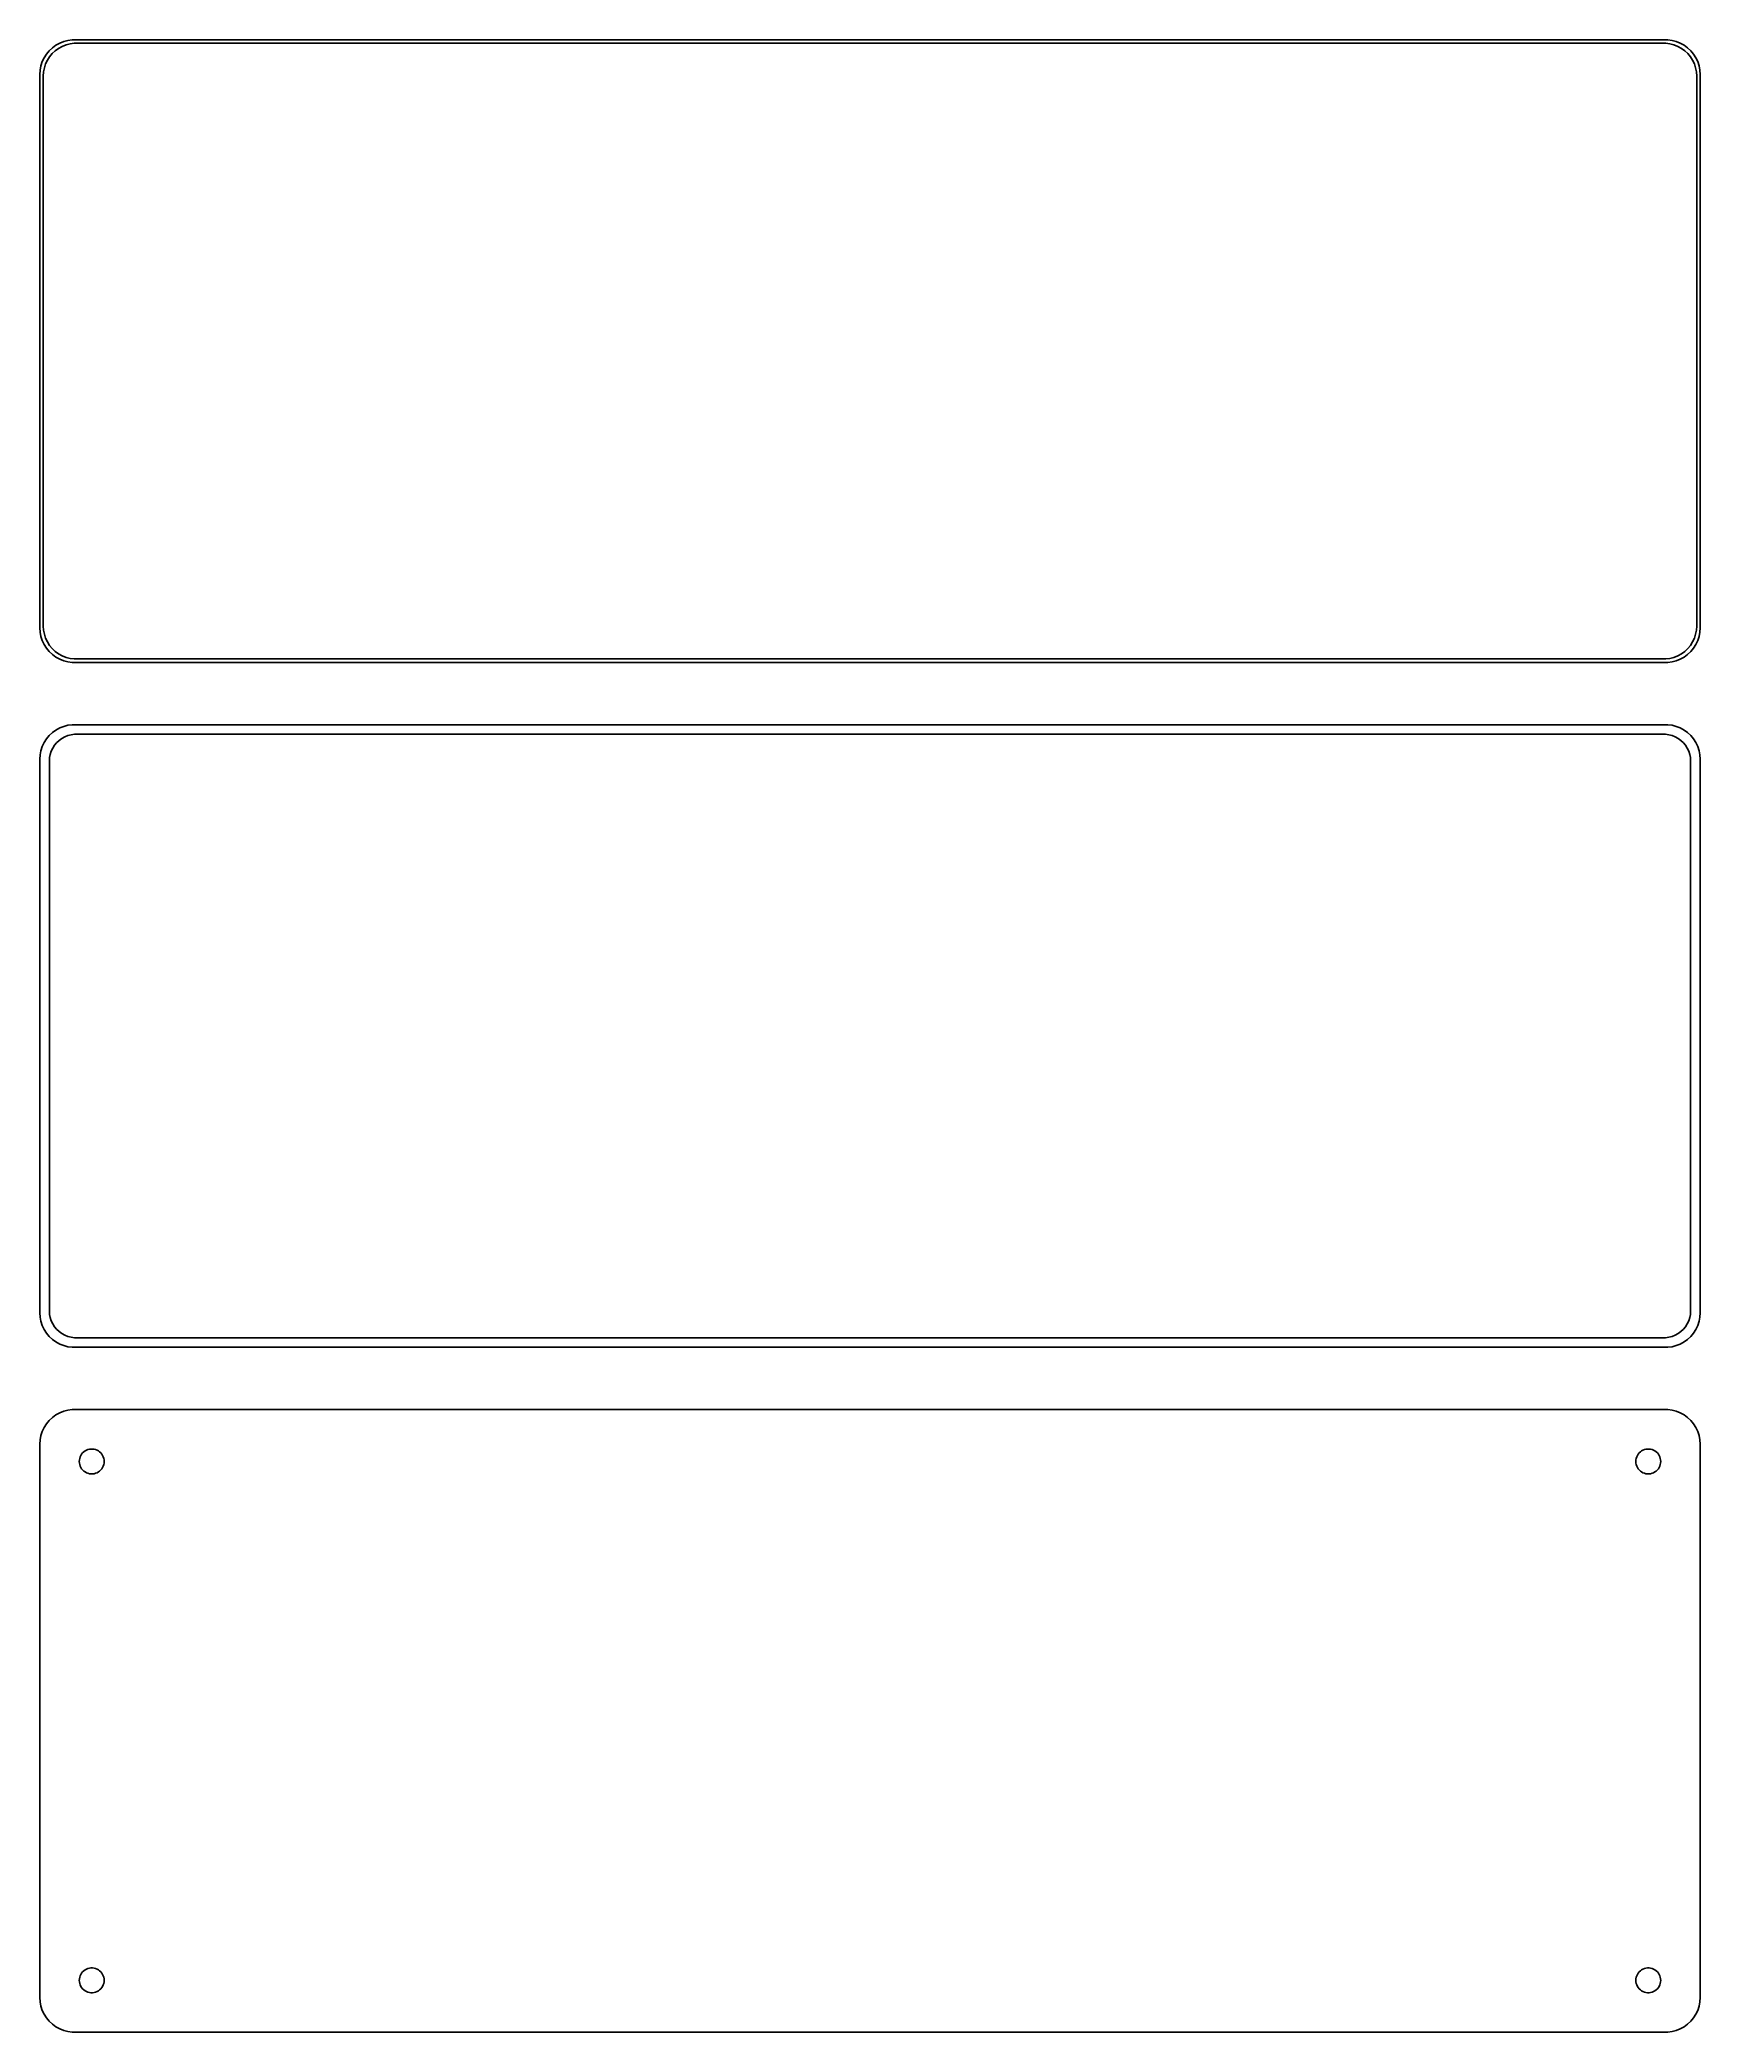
# Model space of a CAD drawing. Header units: metres. Extents: x -120 to 120, y 153 to 441.
import ezdxf

# ---------------------------------------------------------------- set-up
doc = ezdxf.new("R2010")
doc.units = ezdxf.units.M

msp = doc.modelspace()

# ---------------------------------------------------------------- linework, layer by layer
for p, q in [((-116.545, 440.755), (-117.129, 440.524)), ((-115.937, 440.911), (-116.545, 440.755)), ((-115.314, 440.99), (-115.937, 440.911)), ((115.314, 440.99), (-115.314, 440.99)), ((115.937, 440.911), (115.314, 440.99)), ((116.545, 440.755), (115.937, 440.911)), ((117.129, 440.524), (116.545, 440.755)), ((-119.649, 437.841), (-119.843, 437.243)), ((-119.382, 438.409), (-119.649, 437.841)), ((-119.045, 438.939), (-119.382, 438.409)), ((-119.166, 437.499), (-118.912, 438.038)), ((-118.645, 439.423), (-119.045, 438.939)), ((-118.912, 438.038), (-118.593, 438.542)), ((-118.187, 439.853), (-118.645, 439.423)), ((-118.593, 438.542), (-118.213, 439.002)), ((-118.213, 439.002), (-117.778, 439.41)), ((-117.679, 440.222), (-118.187, 439.853)), ((-117.778, 439.41), (-117.295, 439.761)), ((-117.129, 440.524), (-117.679, 440.222)), ((-117.295, 439.761), (-116.772, 440.048)), ((-116.772, 440.048), (-116.218, 440.268)), ((-116.218, 440.268), (-115.64, 440.416)), ((-115.64, 440.416), (-115.048, 440.491)), ((-115.048, 440.491), (115.048, 440.491)), ((115.048, 440.491), (115.64, 440.416)), ((115.64, 440.416), (116.218, 440.268)), ((116.218, 440.268), (116.772, 440.048)), ((116.772, 440.048), (117.295, 439.761)), ((117.679, 440.222), (117.129, 440.524)), ((117.295, 439.761), (117.778, 439.41)), ((118.187, 439.853), (117.679, 440.222)), ((117.778, 439.41), (118.213, 439.002)), ((118.645, 439.423), (118.187, 439.853)), ((118.213, 439.002), (118.593, 438.542)), ((118.593, 438.542), (118.912, 438.038)), ((119.045, 438.939), (118.645, 439.423)), ((118.912, 438.038), (119.166, 437.499)), ((119.382, 438.409), (119.045, 438.939)), ((119.649, 437.841), (119.382, 438.409)), ((119.843, 437.243), (119.649, 437.841)), ((-119.961, 436.627), (-120, 436)), ((-120, 436), (-120, 356)), ((-119.843, 437.243), (-119.961, 436.627)), ((-119.5, 435.75), (-119.463, 436.345)), ((-119.5, 356.25), (-119.5, 435.75)), ((-119.463, 436.345), (-119.351, 436.931)), ((-119.351, 436.931), (-119.166, 437.499)), ((119.166, 437.499), (119.351, 436.931)), ((119.351, 436.931), (119.463, 436.345)), ((119.463, 436.345), (119.5, 435.75)), ((119.5, 435.75), (119.5, 356.25)), ((119.961, 436.627), (119.843, 437.243)), ((120, 436), (119.961, 436.627)), ((120, 356), (120, 436)), ((-120, 356), (-119.961, 355.373)), ((-119.961, 355.373), (-119.843, 354.757)), ((-119.843, 354.757), (-119.649, 354.159)), ((-119.463, 355.655), (-119.5, 356.25)), ((-119.351, 355.069), (-119.463, 355.655)), ((-119.166, 354.501), (-119.351, 355.069)), ((-118.912, 353.962), (-119.166, 354.501)), ((119.166, 354.501), (118.912, 353.962)), ((119.351, 355.069), (119.166, 354.501)), ((119.463, 355.655), (119.351, 355.069)), ((119.5, 356.25), (119.463, 355.655)), ((119.649, 354.159), (119.843, 354.757)), ((119.843, 354.757), (119.961, 355.373)), ((119.961, 355.373), (120, 356)), ((-119.649, 354.159), (-119.382, 353.591)), ((-119.382, 353.591), (-119.045, 353.061)), ((-119.045, 353.061), (-118.645, 352.577)), ((-118.593, 353.458), (-118.912, 353.962)), ((-118.645, 352.577), (-118.187, 352.147)), ((-118.213, 352.998), (-118.593, 353.458)), ((-117.778, 352.59), (-118.213, 352.998)), ((-118.187, 352.147), (-117.679, 351.778)), ((-117.295, 352.239), (-117.778, 352.59)), ((-117.679, 351.778), (-117.129, 351.476)), ((-116.772, 351.952), (-117.295, 352.239)), ((-117.129, 351.476), (-116.545, 351.245)), ((-116.218, 351.732), (-116.772, 351.952)), ((-115.64, 351.584), (-116.218, 351.732)), ((-115.048, 351.509), (-115.64, 351.584)), ((115.048, 351.509), (-115.048, 351.509)), ((115.64, 351.584), (115.048, 351.509)), ((116.218, 351.732), (115.64, 351.584)), ((116.772, 351.952), (116.218, 351.732)), ((116.545, 351.245), (117.129, 351.476)), ((117.295, 352.239), (116.772, 351.952)), ((117.129, 351.476), (117.679, 351.778)), ((117.778, 352.59), (117.295, 352.239)), ((117.679, 351.778), (118.187, 352.147)), ((118.213, 352.998), (117.778, 352.59)), ((118.187, 352.147), (118.645, 352.577)), ((118.593, 353.458), (118.213, 352.998)), ((118.912, 353.962), (118.593, 353.458)), ((118.645, 352.577), (119.045, 353.061)), ((119.045, 353.061), (119.382, 353.591)), ((119.382, 353.591), (119.649, 354.159)), ((-116.545, 351.245), (-115.937, 351.089)), ((-115.937, 351.089), (-115.314, 351.01)), ((-115.314, 351.01), (115.314, 351.01)), ((115.314, 351.01), (115.937, 351.089)), ((115.937, 351.089), (116.545, 351.245)), ((-119.045, 339.939), (-119.382, 339.409)), ((-118.645, 340.423), (-119.045, 339.939)), ((-118.187, 340.853), (-118.645, 340.423)), ((-117.679, 341.222), (-118.187, 340.853)), ((-117.129, 341.524), (-117.679, 341.222)), ((-117.216, 339.731), (-116.823, 340.017)), ((-116.545, 341.755), (-117.129, 341.524)), ((-116.823, 340.017), (-116.398, 340.251)), ((-115.937, 341.911), (-116.545, 341.755)), ((-116.398, 340.251), (-115.946, 340.43)), ((-115.946, 340.43), (-115.475, 340.551)), ((-115.314, 341.99), (-115.937, 341.911)), ((-115.475, 340.551), (-114.993, 340.612)), ((115.314, 341.99), (-115.314, 341.99)), ((-114.993, 340.612), (114.993, 340.612)), ((114.993, 340.612), (115.475, 340.551)), ((115.937, 341.911), (115.314, 341.99)), ((115.475, 340.551), (115.946, 340.43)), ((116.545, 341.755), (115.937, 341.911)), ((115.946, 340.43), (116.398, 340.251)), ((116.398, 340.251), (116.823, 340.017)), ((117.129, 341.524), (116.545, 341.755)), ((116.823, 340.017), (117.216, 339.731)), ((117.679, 341.222), (117.129, 341.524)), ((118.187, 340.853), (117.679, 341.222)), ((118.645, 340.423), (118.187, 340.853)), ((119.045, 339.939), (118.645, 340.423)), ((119.382, 339.409), (119.045, 339.939)), ((-119.961, 337.627), (-120, 337)), ((-120, 337), (-120, 257)), ((-119.843, 338.243), (-119.961, 337.627)), ((-119.649, 338.841), (-119.843, 338.243)), ((-119.382, 339.409), (-119.649, 338.841)), ((-118.619, 336.75), (-118.589, 337.235)), ((-118.589, 337.235), (-118.498, 337.712)), ((-118.498, 337.712), (-118.348, 338.174)), ((-118.348, 338.174), (-118.141, 338.614)), ((-118.141, 338.614), (-117.88, 339.024)), ((-117.88, 339.024), (-117.571, 339.399)), ((-117.571, 339.399), (-117.216, 339.731)), ((117.216, 339.731), (117.571, 339.399)), ((117.571, 339.399), (117.88, 339.024)), ((117.88, 339.024), (118.141, 338.614)), ((118.141, 338.614), (118.348, 338.174)), ((118.348, 338.174), (118.498, 337.712)), ((118.498, 337.712), (118.589, 337.235)), ((118.589, 337.235), (118.619, 336.75)), ((119.649, 338.841), (119.382, 339.409)), ((119.843, 338.243), (119.649, 338.841)), ((119.961, 337.627), (119.843, 338.243)), ((120, 337), (119.961, 337.627)), ((120, 257), (120, 337)), ((-118.619, 257.25), (-118.619, 336.75)), ((118.619, 336.75), (118.619, 257.25)), ((-120, 257), (-119.961, 256.373)), ((-119.961, 256.373), (-119.843, 255.757)), ((-118.589, 256.765), (-118.619, 257.25)), ((-118.498, 256.288), (-118.589, 256.765)), ((118.589, 256.765), (118.498, 256.288)), ((118.619, 257.25), (118.589, 256.765)), ((119.843, 255.757), (119.961, 256.373)), ((119.961, 256.373), (120, 257)), ((-119.843, 255.757), (-119.649, 255.159)), ((-119.649, 255.159), (-119.382, 254.591)), ((-119.382, 254.591), (-119.045, 254.061)), ((-119.045, 254.061), (-118.645, 253.577)), ((-118.645, 253.577), (-118.187, 253.147)), ((-118.348, 255.826), (-118.498, 256.288)), ((-118.141, 255.386), (-118.348, 255.826)), ((-117.88, 254.976), (-118.141, 255.386)), ((-117.571, 254.601), (-117.88, 254.976)), ((-117.216, 254.269), (-117.571, 254.601)), ((-116.823, 253.983), (-117.216, 254.269)), ((-116.398, 253.749), (-116.823, 253.983)), ((-115.946, 253.57), (-116.398, 253.749)), ((-115.475, 253.449), (-115.946, 253.57)), ((-114.993, 253.388), (-115.475, 253.449)), ((115.475, 253.449), (114.993, 253.388)), ((115.946, 253.57), (115.475, 253.449)), ((116.398, 253.749), (115.946, 253.57)), ((116.823, 253.983), (116.398, 253.749)), ((117.216, 254.269), (116.823, 253.983)), ((117.571, 254.601), (117.216, 254.269)), ((117.88, 254.976), (117.571, 254.601)), ((118.141, 255.386), (117.88, 254.976)), ((118.348, 255.826), (118.141, 255.386)), ((118.187, 253.147), (118.645, 253.577)), ((118.498, 256.288), (118.348, 255.826)), ((118.645, 253.577), (119.045, 254.061)), ((119.045, 254.061), (119.382, 254.591)), ((119.382, 254.591), (119.649, 255.159)), ((119.649, 255.159), (119.843, 255.757)), ((-118.187, 253.147), (-117.679, 252.778)), ((-117.679, 252.778), (-117.129, 252.476)), ((-117.129, 252.476), (-116.545, 252.245)), ((-116.545, 252.245), (-115.937, 252.089)), ((-115.937, 252.089), (-115.314, 252.01)), ((-115.314, 252.01), (115.314, 252.01)), ((114.993, 253.388), (-114.993, 253.388)), ((115.314, 252.01), (115.937, 252.089)), ((115.937, 252.089), (116.545, 252.245)), ((116.545, 252.245), (117.129, 252.476)), ((117.129, 252.476), (117.679, 252.778)), ((117.679, 252.778), (118.187, 253.147)), ((-117.679, 242.222), (-118.187, 241.853)), ((-117.129, 242.524), (-117.679, 242.222)), ((-116.545, 242.755), (-117.129, 242.524)), ((-115.937, 242.911), (-116.545, 242.755)), ((-115.314, 242.99), (-115.937, 242.911)), ((115.314, 242.99), (-115.314, 242.99)), ((115.937, 242.911), (115.314, 242.99)), ((116.545, 242.755), (115.937, 242.911)), ((117.129, 242.524), (116.545, 242.755)), ((117.679, 242.222), (117.129, 242.524)), ((118.187, 241.853), (117.679, 242.222)), ((-119.843, 239.243), (-119.961, 238.627)), ((-119.649, 239.841), (-119.843, 239.243)), ((-119.382, 240.409), (-119.649, 239.841)), ((-119.045, 240.939), (-119.382, 240.409)), ((-118.645, 241.423), (-119.045, 240.939)), ((-118.187, 241.853), (-118.645, 241.423)), ((118.645, 241.423), (118.187, 241.853)), ((119.045, 240.939), (118.645, 241.423)), ((119.382, 240.409), (119.045, 240.939)), ((119.649, 239.841), (119.382, 240.409)), ((119.843, 239.243), (119.649, 239.841)), ((119.961, 238.627), (119.843, 239.243)), ((-119.961, 238.627), (-120, 238)), ((-120, 238), (-120, 158)), ((-114.243, 235.948), (-114.174, 236.163)), ((-114.174, 236.163), (-114.077, 236.367)), ((-114.077, 236.367), (-113.956, 236.558)), ((-113.956, 236.558), (-113.812, 236.732)), ((-113.812, 236.732), (-113.647, 236.887)), ((-113.647, 236.887), (-113.464, 237.02)), ((-113.464, 237.02), (-113.266, 237.129)), ((-113.266, 237.129), (-113.056, 237.212)), ((-113.056, 237.212), (-112.837, 237.268)), ((-112.837, 237.268), (-112.613, 237.296)), ((-112.613, 237.296), (-112.387, 237.296)), ((-112.387, 237.296), (-112.163, 237.268)), ((-112.163, 237.268), (-111.944, 237.212)), ((-111.944, 237.212), (-111.734, 237.129)), ((-111.734, 237.129), (-111.536, 237.02)), ((-111.536, 237.02), (-111.353, 236.887)), ((-111.353, 236.887), (-111.188, 236.732)), ((-111.188, 236.732), (-111.044, 236.558)), ((-111.044, 236.558), (-110.923, 236.367)), ((-110.923, 236.367), (-110.826, 236.163)), ((-110.826, 236.163), (-110.757, 235.948)), ((110.757, 235.948), (110.826, 236.163)), ((110.826, 236.163), (110.923, 236.367)), ((110.923, 236.367), (111.044, 236.558)), ((111.044, 236.558), (111.188, 236.732)), ((111.188, 236.732), (111.353, 236.887)), ((111.353, 236.887), (111.536, 237.02)), ((111.536, 237.02), (111.734, 237.129)), ((111.734, 237.129), (111.944, 237.212)), ((111.944, 237.212), (112.163, 237.268)), ((112.163, 237.268), (112.387, 237.296)), ((112.387, 237.296), (112.613, 237.296)), ((112.613, 237.296), (112.837, 237.268)), ((112.837, 237.268), (113.056, 237.212)), ((113.056, 237.212), (113.266, 237.129)), ((113.266, 237.129), (113.464, 237.02)), ((113.464, 237.02), (113.647, 236.887)), ((113.647, 236.887), (113.812, 236.732)), ((113.812, 236.732), (113.956, 236.558)), ((113.956, 236.558), (114.077, 236.367)), ((114.077, 236.367), (114.174, 236.163)), ((114.174, 236.163), (114.243, 235.948)), ((120, 238), (119.961, 238.627)), ((120, 158), (120, 238)), ((-114.3, 235.5), (-114.286, 235.726)), ((-114.286, 235.274), (-114.3, 235.5)), ((-114.286, 235.726), (-114.243, 235.948)), ((-114.243, 235.052), (-114.286, 235.274)), ((-114.174, 234.837), (-114.243, 235.052)), ((-114.077, 234.633), (-114.174, 234.837)), ((-113.956, 234.442), (-114.077, 234.633)), ((-113.812, 234.268), (-113.956, 234.442)), ((-113.647, 234.113), (-113.812, 234.268)), ((-113.464, 233.98), (-113.647, 234.113)), ((-113.266, 233.871), (-113.464, 233.98)), ((-113.056, 233.788), (-113.266, 233.871)), ((-112.837, 233.732), (-113.056, 233.788)), ((-112.613, 233.704), (-112.837, 233.732)), ((-112.387, 233.704), (-112.613, 233.704)), ((-112.163, 233.732), (-112.387, 233.704)), ((-111.944, 233.788), (-112.163, 233.732)), ((-111.734, 233.871), (-111.944, 233.788)), ((-111.536, 233.98), (-111.734, 233.871)), ((-111.353, 234.113), (-111.536, 233.98)), ((-111.188, 234.268), (-111.353, 234.113)), ((-111.044, 234.442), (-111.188, 234.268)), ((-110.923, 234.633), (-111.044, 234.442)), ((-110.826, 234.837), (-110.923, 234.633)), ((-110.757, 235.052), (-110.826, 234.837)), ((-110.757, 235.948), (-110.714, 235.726)), ((-110.714, 235.274), (-110.757, 235.052)), ((-110.714, 235.726), (-110.7, 235.5)), ((-110.7, 235.5), (-110.714, 235.274)), ((110.7, 235.5), (110.714, 235.726)), ((110.714, 235.274), (110.7, 235.5)), ((110.714, 235.726), (110.757, 235.948)), ((110.757, 235.052), (110.714, 235.274)), ((110.826, 234.837), (110.757, 235.052)), ((110.923, 234.633), (110.826, 234.837)), ((111.044, 234.442), (110.923, 234.633)), ((111.188, 234.268), (111.044, 234.442)), ((111.353, 234.113), (111.188, 234.268)), ((111.536, 233.98), (111.353, 234.113)), ((111.734, 233.871), (111.536, 233.98)), ((111.944, 233.788), (111.734, 233.871)), ((112.163, 233.732), (111.944, 233.788)), ((112.387, 233.704), (112.163, 233.732)), ((112.613, 233.704), (112.387, 233.704)), ((112.837, 233.732), (112.613, 233.704)), ((113.056, 233.788), (112.837, 233.732)), ((113.266, 233.871), (113.056, 233.788)), ((113.464, 233.98), (113.266, 233.871)), ((113.647, 234.113), (113.464, 233.98)), ((113.812, 234.268), (113.647, 234.113)), ((113.956, 234.442), (113.812, 234.268)), ((114.077, 234.633), (113.956, 234.442)), ((114.174, 234.837), (114.077, 234.633)), ((114.243, 235.052), (114.174, 234.837)), ((114.243, 235.948), (114.286, 235.726)), ((114.286, 235.274), (114.243, 235.052)), ((114.286, 235.726), (114.3, 235.5)), ((114.3, 235.5), (114.286, 235.274)), ((-114.174, 161.163), (-114.077, 161.367)), ((-114.077, 161.367), (-113.956, 161.558)), ((-113.956, 161.558), (-113.812, 161.732)), ((-113.812, 161.732), (-113.647, 161.887)), ((-113.647, 161.887), (-113.464, 162.02)), ((-113.464, 162.02), (-113.266, 162.129)), ((-113.266, 162.129), (-113.056, 162.212)), ((-113.056, 162.212), (-112.837, 162.268)), ((-112.837, 162.268), (-112.613, 162.296)), ((-112.613, 162.296), (-112.387, 162.296)), ((-112.387, 162.296), (-112.163, 162.268)), ((-112.163, 162.268), (-111.944, 162.212)), ((-111.944, 162.212), (-111.734, 162.129)), ((-111.734, 162.129), (-111.536, 162.02)), ((-111.536, 162.02), (-111.353, 161.887)), ((-111.353, 161.887), (-111.188, 161.732)), ((-111.188, 161.732), (-111.044, 161.558)), ((-111.044, 161.558), (-110.923, 161.367)), ((-110.923, 161.367), (-110.826, 161.163)), ((110.826, 161.163), (110.923, 161.367)), ((110.923, 161.367), (111.044, 161.558)), ((111.044, 161.558), (111.188, 161.732)), ((111.188, 161.732), (111.353, 161.887)), ((111.353, 161.887), (111.536, 162.02)), ((111.536, 162.02), (111.734, 162.129)), ((111.734, 162.129), (111.944, 162.212)), ((111.944, 162.212), (112.163, 162.268)), ((112.163, 162.268), (112.387, 162.296)), ((112.387, 162.296), (112.613, 162.296)), ((112.613, 162.296), (112.837, 162.268)), ((112.837, 162.268), (113.056, 162.212)), ((113.056, 162.212), (113.266, 162.129)), ((113.266, 162.129), (113.464, 162.02)), ((113.464, 162.02), (113.647, 161.887)), ((113.647, 161.887), (113.812, 161.732)), ((113.812, 161.732), (113.956, 161.558)), ((113.956, 161.558), (114.077, 161.367)), ((114.077, 161.367), (114.174, 161.163)), ((-114.3, 160.5), (-114.286, 160.726)), ((-114.286, 160.274), (-114.3, 160.5)), ((-114.286, 160.726), (-114.243, 160.948)), ((-114.243, 160.052), (-114.286, 160.274)), ((-114.243, 160.948), (-114.174, 161.163)), ((-114.174, 159.837), (-114.243, 160.052)), ((-114.077, 159.633), (-114.174, 159.837)), ((-113.956, 159.442), (-114.077, 159.633)), ((-113.812, 159.268), (-113.956, 159.442)), ((-113.647, 159.113), (-113.812, 159.268)), ((-113.464, 158.98), (-113.647, 159.113)), ((-113.266, 158.871), (-113.464, 158.98)), ((-113.056, 158.788), (-113.266, 158.871)), ((-112.837, 158.732), (-113.056, 158.788)), ((-112.613, 158.704), (-112.837, 158.732)), ((-112.387, 158.704), (-112.613, 158.704)), ((-112.163, 158.732), (-112.387, 158.704)), ((-111.944, 158.788), (-112.163, 158.732)), ((-111.734, 158.871), (-111.944, 158.788)), ((-111.536, 158.98), (-111.734, 158.871)), ((-111.353, 159.113), (-111.536, 158.98)), ((-111.188, 159.268), (-111.353, 159.113)), ((-111.044, 159.442), (-111.188, 159.268)), ((-110.923, 159.633), (-111.044, 159.442)), ((-110.826, 159.837), (-110.923, 159.633)), ((-110.826, 161.163), (-110.757, 160.948)), ((-110.757, 160.052), (-110.826, 159.837)), ((-110.757, 160.948), (-110.714, 160.726)), ((-110.714, 160.274), (-110.757, 160.052)), ((-110.714, 160.726), (-110.7, 160.5)), ((-110.7, 160.5), (-110.714, 160.274)), ((110.7, 160.5), (110.714, 160.726)), ((110.714, 160.274), (110.7, 160.5)), ((110.714, 160.726), (110.757, 160.948)), ((110.757, 160.052), (110.714, 160.274)), ((110.757, 160.948), (110.826, 161.163)), ((110.826, 159.837), (110.757, 160.052)), ((110.923, 159.633), (110.826, 159.837)), ((111.044, 159.442), (110.923, 159.633)), ((111.188, 159.268), (111.044, 159.442)), ((111.353, 159.113), (111.188, 159.268)), ((111.536, 158.98), (111.353, 159.113)), ((111.734, 158.871), (111.536, 158.98)), ((111.944, 158.788), (111.734, 158.871)), ((112.163, 158.732), (111.944, 158.788)), ((112.387, 158.704), (112.163, 158.732)), ((112.613, 158.704), (112.387, 158.704)), ((112.837, 158.732), (112.613, 158.704)), ((113.056, 158.788), (112.837, 158.732)), ((113.266, 158.871), (113.056, 158.788)), ((113.464, 158.98), (113.266, 158.871)), ((113.647, 159.113), (113.464, 158.98)), ((113.812, 159.268), (113.647, 159.113)), ((113.956, 159.442), (113.812, 159.268)), ((114.077, 159.633), (113.956, 159.442)), ((114.174, 159.837), (114.077, 159.633)), ((114.174, 161.163), (114.243, 160.948)), ((114.243, 160.052), (114.174, 159.837)), ((114.243, 160.948), (114.286, 160.726)), ((114.286, 160.274), (114.243, 160.052)), ((114.286, 160.726), (114.3, 160.5)), ((114.3, 160.5), (114.286, 160.274)), ((-120, 158), (-119.961, 157.373)), ((-119.961, 157.373), (-119.843, 156.757)), ((-119.843, 156.757), (-119.649, 156.159)), ((-119.649, 156.159), (-119.382, 155.591)), ((-119.382, 155.591), (-119.045, 155.061)), ((119.045, 155.061), (119.382, 155.591)), ((119.382, 155.591), (119.649, 156.159)), ((119.649, 156.159), (119.843, 156.757)), ((119.843, 156.757), (119.961, 157.373)), ((119.961, 157.373), (120, 158)), ((-119.045, 155.061), (-118.645, 154.577)), ((-118.645, 154.577), (-118.187, 154.147)), ((-118.187, 154.147), (-117.679, 153.778)), ((-117.679, 153.778), (-117.129, 153.476)), ((-117.129, 153.476), (-116.545, 153.245)), ((-116.545, 153.245), (-115.937, 153.089)), ((-115.937, 153.089), (-115.314, 153.01)), ((-115.314, 153.01), (115.314, 153.01)), ((115.314, 153.01), (115.937, 153.089)), ((115.937, 153.089), (116.545, 153.245)), ((116.545, 153.245), (117.129, 153.476)), ((117.129, 153.476), (117.679, 153.778)), ((117.679, 153.778), (118.187, 154.147)), ((118.187, 154.147), (118.645, 154.577)), ((118.645, 154.577), (119.045, 155.061))]:
    msp.add_line(p, q)

doc.saveas('drawing.dxf')
